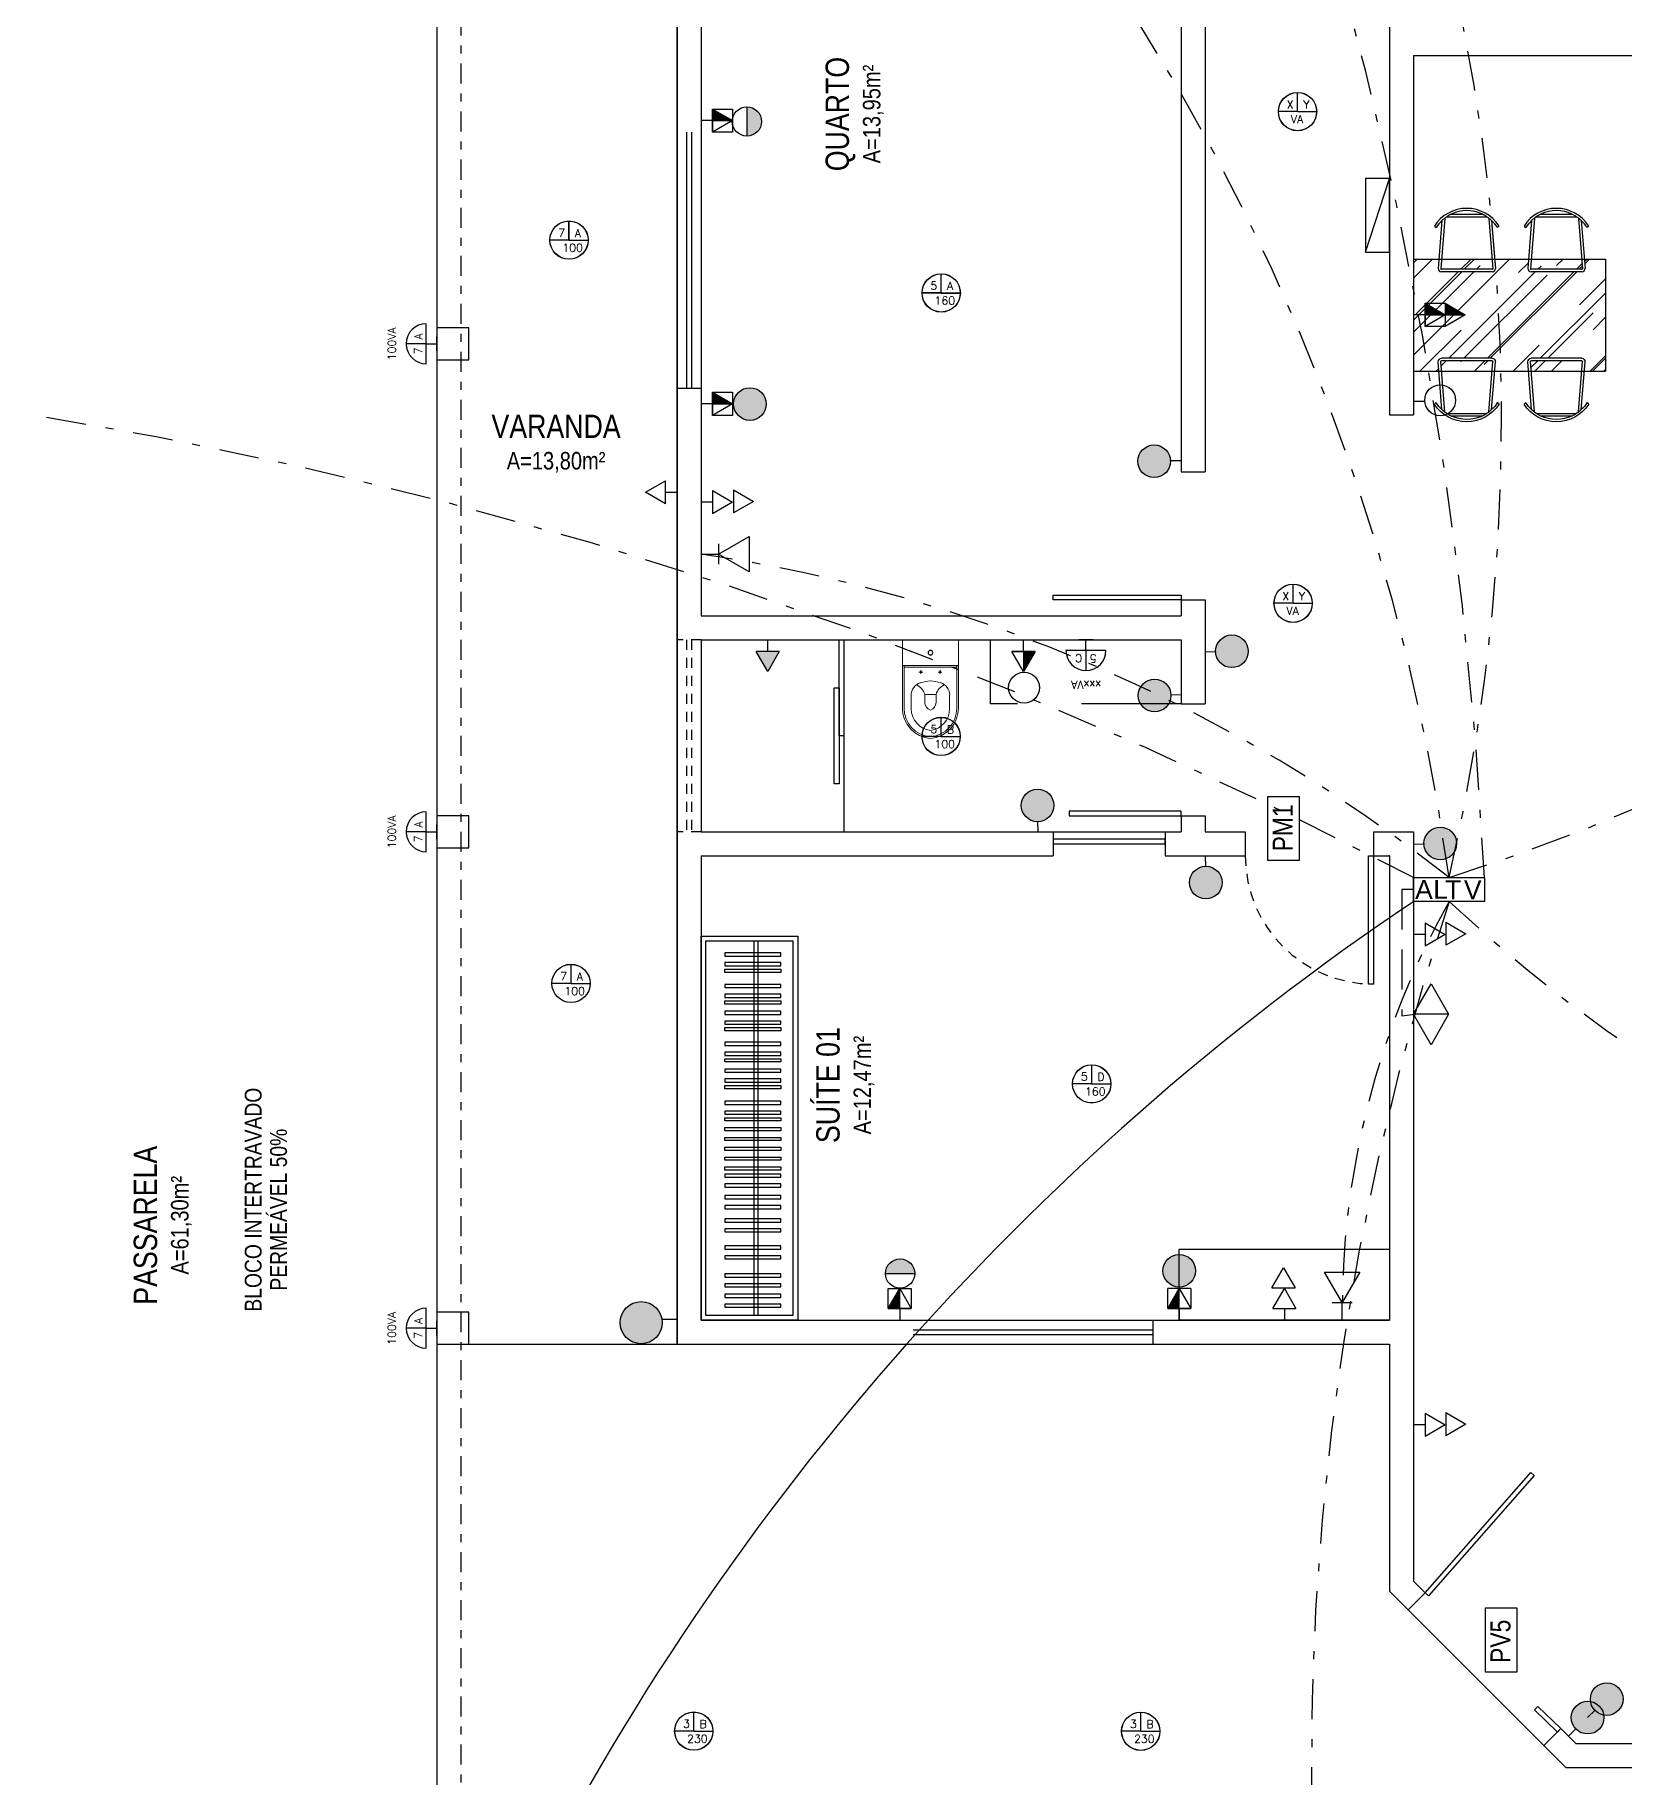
# Model space of a CAD drawing. Header units: millimetres. Extents: x 2718 to 3327, y 272 to 594.
# Drawn here: x 3255.11 to 3274.97, y 425.28 to 447.05 of the extents above; entities that cross this region are included whole.
import ezdxf
from ezdxf.enums import TextEntityAlignment as Align

# ---------------------------------------------------------------- set-up
doc = ezdxf.new("R2010")
doc.units = ezdxf.units.MM
doc.header["$MEASUREMENT"] = 0
for name, pattern in [('CONTINU', [0]), ('DASHDOT', [1, 0.5, -0.25, 0, -0.25]), ('DASHDOT2', [0.5, 0.25, -0.125, 0, -0.125]), ('DASHED', [0.75, 0.5, -0.25]), ('HIDDEN2', [0.1875, 0.125, -0.0625])]:
    doc.linetypes.add(name, pattern=pattern)
doc.layers.get('0').update_dxf_attribs({"linetype": 'CONTINUOUS'})
for name, color, linetype, lineweight in [('E-Lay-9', 9, 'CONTINUOUS', 9), ('E-Txt-W', 7, 'CONTINUOUS', 20), ('Eletroduto Laje', 40, 'CONTINUOUS', 30), ('Eletroduto_Parede', 200, 'DASHED', 30), ('Eletroduto_Piso', 32, 'DASHDOT', 30)]:
    doc.layers.add(name, color=color, linetype=linetype, lineweight=lineweight)
for name, color, linetype in [('E-txt-g', 3, 'CONTINUOUS'), ('HIDROSSANITÁRIO', 8, 'CONTINUOUS'), ('Iluminação', 50, 'CONTINUOUS'), ('Iluminação_Arandela', 50, 'CONTINUOUS'), ('Iluminação_Teto', 50, 'CONTINUOUS'), ('PONTOS_ELETRICOS', 2, 'CONTINUOUS'), ('Quadro Distribuição', 10, 'CONTINUOUS'), ('Segurança', 170, 'CONTINUOUS'), ('Tomadas_Interruptores', 50, 'CONTINUOUS'), ('TXT_0', 7, 'CONTINUOUS')]:
    doc.layers.add(name, color=color, linetype=linetype)
doc.styles.add('ARIAL', font='arial.ttf', dxfattribs={"height": 2})
doc.styles.add('F2', font='ARIALN.TTF')
doc.styles.add('PADRAO_TXT', font='romans.shx')
doc.styles.add('REG60', font='romans.shx', dxfattribs={"width": 0.8, "height": 0.15})
doc.styles.add('REG80', font='romans.shx', dxfattribs={"width": 0.8, "height": 0.2})
doc.styles.add('ROMANS', font='romans.shx', dxfattribs={"height": 0.1})

# ---------------------------------------------------------------- blocks, each defined once
blk = doc.blocks.new('cadeira3')
at = {"color": 8}
for p, q in [((332.1, -203.5), (329.2, -240.8)), ((334.3, -201.7), (331.2, -241)), ((335.9, -200.5), (367.1, -200.5)), ((339.4, -198.5), (363.6, -198.5)), ((368.7, -201.7), (371.8, -241)), ((370.9, -203.5), (373.8, -240.8)), ((326.2, -207.8), (327.7, -208.9)), ((376.8, -207.8), (375.3, -208.9)), ((371.3, -241.5), (331.7, -241.5)), ((371.3, -243.5), (331.7, -243.5))]:
    blk.add_line(p, q, dxfattribs=at)
for centre, radius, start, end in [((351.5, -223.9), 30, 32.591, 147.409), ((351.5, -223.9), 28.2, 133.4739, 147.6689), ((351.5, -223.9), 28.2, 115.4935, 133.4739), ((351.5, -223.9), 28.2, 64.5065, 115.4935), ((351.5, -223.9), 28.2, 46.5261, 64.5065), ((351.5, -223.9), 28.2, 32.3311, 46.5261), ((331.7, -241), 2.5, 175.5276, 270), ((331.7, -241), 0.5, 175.5276, 270), ((371.3, -241), 2.5, 270, 4.4724), ((371.3, -241), 0.5, 270, 4.4724)]:
    blk.add_arc(centre, radius, start, end, dxfattribs=at)
blk = doc.blocks.new('vaso-s')
at = {"color": 8}
for start, end in [(0, 180), (180, 0)]:
    blk.add_arc((0.08, 0), 0.0143, start, end, dxfattribs=at)
at = {"layer": 'E-Lay-9', "color": 8}
for p, q in [((0, 0.17), (0, 0)), ((0.426, 0.175), (0.005, 0.175)), ((0.16, 0.17), (0.16, 0.17)), ((0.16, 0.17), (0.16, 0)), ((0.426, 0.165), (0.165, 0.165)), ((0.17, 0), (0.17, 0.16)), ((0.431, 0.12), (0.346, 0.12)), ((0.213, 0.06), (0.189, 0.06)), ((0.201, 0.048), (0.201, 0.072)), ((0.341, 0.035), (0.341, 0)), ((0.391, 0.035), (0.341, 0.035)), ((0, -0.17), (0, 0)), ((0.16, -0.17), (0.16, 0)), ((0.17, 0), (0.17, -0.16)), ((0.213, -0.06), (0.189, -0.06)), ((0.201, -0.048), (0.201, -0.072)), ((0.341, -0.035), (0.341, 0)), ((0.391, -0.035), (0.341, -0.035)), ((0.426, -0.175), (0.005, -0.175)), ((0.16, -0.17), (0.16, -0.17)), ((0.426, -0.165), (0.165, -0.165)), ((0.431, -0.12), (0.346, -0.12))]:
    blk.add_line(p, q, dxfattribs=at)
for centre in [(0.201, 0.06), (0.201, -0.06)]:
    blk.add_circle(centre, 0.005, dxfattribs=at)
for centre, radius, start, end in [((0.005, 0.17), 0.005, 90, 180), ((0.155, 0.17), 0.005, 0, 90), ((0.165, 0.17), 0.00495, 180, 270), ((0.165, 0.16), 0.00495, 0, 90), ((0.346, 0.038), 0.0825, 90, 163.0355), ((0.426, -0.015), 0.19, 4.5281, 90), ((0.426, -0.015), 0.18, 4.7802, 90), ((0.431, -0.015), 0.135, 6.3794, 90), ((0.518, -0.015), 0.262, 163.0355, 176.7233), ((0.375, 0.136), 0.107, 206.9395, 250.9647), ((0.391, -0.015), 0.05, 17.4576, 90), ((0.518, 0.015), 0.262, 183.2767, 196.9645), ((0.346, -0.038), 0.0825, 196.9645, 270), ((0.375, -0.136), 0.107, 109.0353, 153.0605), ((0.391, 0.015), 0.05, 270, 342.5424), ((0.426, 0.015), 0.19, 270, 355.4719), ((0.426, 0.015), 0.18, 270, 355.2198), ((0.431, 0.015), 0.135, 270, 353.6206), ((0.005, -0.17), 0.005, 180, 270), ((0.155, -0.17), 0.005, 270, 0), ((0.165, -0.17), 0.00495, 90, 180), ((0.165, -0.16), 0.00495, 270, 0)]:
    blk.add_arc(centre, radius, start, end, dxfattribs=at)
blk = doc.blocks.new('TXT-AMB75')
at = {"layer": 'E-txt-g', "style": 'REG80', "width": 0.8, "flags": 8}
blk.add_attdef('TXT', text='', height=0.2, dxfattribs=at).set_placement((0.005, 0.296), align=Align.CENTER)
at = {"layer": 'E-Txt-W', "style": 'REG60', "width": 0.8, "flags": 8}
blk.add_attdef('TXT', text='', height=0.15, dxfattribs=at).set_placement((0.005, 0.027), align=Align.CENTER)
blk = doc.blocks.new('luminaria3')
at = {"layer": 'PONTOS_ELETRICOS'}
for p, q in [((0, 0.133), (0, 0.383)), ((-0.09, 0), (0.09, 0)), ((0, 0.133), (0, 0))]:
    blk.add_line(p, q, dxfattribs=at)
blk.add_lwpolyline([(0.25, 0.133, 1), (-0.25, 0.133)], format="xyb", close=True, dxfattribs=at)
at = {"layer": 'TXT_0', "style": 'PADRAO_TXT', "flags": 8}
for tag, p in [('PO', (-0.001, 0.563)), ('CI', (-0.089, 0.232)), ('CO', (0.091, 0.229))]:
    blk.add_attdef(tag, text='', height=0.1, dxfattribs=at).set_placement(p, align=Align.MIDDLE)

msp = doc.modelspace()

# ---------------------------------------------------------------- hatches: boundary and pattern name
at = {"layer": 'HIDROSSANITÁRIO', "linetype": 'CONTINU'}
h = msp.add_hatch(dxfattribs=at)
h.set_pattern_fill('AR-RROOF', color=8, scale=0.02, angle=405, style=0)
h.set_pattern_definition([(45, (-7419.03353, -1470.22867), (0.431052294, 1.149472783), [7.62, -1.016, 2.54, -0.508]), (45, (-7418.7354, -1469.5713), (-0.83695987, 0.11853938), [1.524, -0.16764, 3.048, -0.381]), (45, (-7419.15926, -1469.74373), (1.627222409, 2.108564137), [4.064, -0.7112, 2.032, -0.508])])
h.paths.add_polyline_path([(3274.737, 444.244), (3274.472, 444.244), (3274.481, 444.127, -0.437265), (3274.441, 444.084), (3273.808, 444.084, -0.437265), (3273.768, 444.127), (3273.777, 444.244), (3273.352, 444.244), (3273.361, 444.127, -0.437265), (3273.321, 444.084), (3272.688, 444.084, -0.437265), (3272.648, 444.127), (3272.657, 444.244), (3272.337, 444.244), (3272.337, 443.25), (3272.337, 442.844), (3272.657, 442.844), (3272.648, 442.961, -0.437265), (3272.688, 443.004), (3273.321, 443.004, -0.437265), (3273.361, 442.961), (3273.352, 442.844), (3273.777, 442.844), (3273.768, 442.961, -0.437265), (3273.808, 443.004), (3274.441, 443.004, -0.437265), (3274.481, 442.961), (3274.472, 442.844), (3274.737, 442.844)])
h.paths.add_polyline_path([(3273.32, 444.244), (3272.689, 444.244), (3272.68, 444.125, 0.437265), (3272.688, 444.116), (3273.321, 444.116, 0.437265), (3273.329, 444.125)], flags=17)
h.paths.add_polyline_path([(3274.44, 444.244), (3273.809, 444.244), (3273.8, 444.125, 0.437265), (3273.808, 444.116), (3274.441, 444.116, 0.437265), (3274.449, 444.125)], flags=17)
h.paths.add_polyline_path([(3274.449, 442.964, 0.437265), (3274.441, 442.972), (3273.808, 442.972, 0.437265), (3273.8, 442.964), (3273.809, 442.844), (3274.44, 442.844)], flags=17)
h.paths.add_polyline_path([(3273.329, 442.964, 0.437265), (3273.321, 442.972), (3272.688, 442.972, 0.437265), (3272.68, 442.964), (3272.689, 442.844), (3273.32, 442.844)], flags=17)
at = {"layer": 'Tomadas_Interruptores'}
h = msp.add_hatch(color=256, dxfattribs=at)
h.dxf.hatch_style = 1
h.paths.add_polyline_path([(3263.582, 446.118), (3263.582, 445.974), (3263.832, 445.974), (3263.832, 445.974)])
h = msp.add_hatch(color=256, dxfattribs=at)
h.dxf.hatch_style = 1
h.paths.add_polyline_path([(3264.01, 445.78, 0.414214), (3264.192, 445.963, 0.414214), (3264.01, 446.145)])
h = msp.add_hatch(color=256, dxfattribs=at)
h.dxf.hatch_style = 1
h.paths.add_polyline_path([(3272.482, 443.691), (3272.482, 443.546), (3272.732, 443.546), (3272.732, 443.546)])
h = msp.add_hatch(color=256, dxfattribs=at)
h.dxf.hatch_style = 1
h.paths.add_polyline_path([(3272.983, 443.546), (3272.732, 443.691), (3272.732, 443.546)])
h = msp.add_hatch(color=256, dxfattribs=at)
h.dxf.hatch_style = 1
h.paths.add_polyline_path([(3263.582, 442.58), (3263.582, 442.435), (3263.832, 442.435), (3263.832, 442.435)])
h = msp.add_hatch(color=256, dxfattribs=at)
h.dxf.hatch_style = 1
h.paths.add_polyline_path([(3263.844, 442.433, 1), (3264.253, 442.433, 1)])
h = msp.add_hatch(color=256, dxfattribs=at)
h.dxf.hatch_style = 1
h.paths.add_polyline_path([(3269.303, 441.718, 1), (3268.894, 441.718, 1)])
h = msp.add_hatch(color=256, dxfattribs=at)
h.dxf.hatch_style = 1
h.paths.add_polyline_path([(3269.866, 439.343, 1), (3270.275, 439.343, 1)])
h = msp.add_hatch(color=256, dxfattribs=at)
h.dxf.hatch_style = 1
h.paths.add_polyline_path([(3264.125, 439.341), (3264.27, 439.09), (3264.415, 439.341)])
h = msp.add_hatch(color=256, dxfattribs=at)
h.dxf.hatch_style = 1
h.paths.add_polyline_path([(3267.61, 439.341), (3267.465, 439.341), (3267.465, 439.091), (3267.465, 439.091)])
h = msp.add_hatch(color=256, dxfattribs=at)
h.dxf.hatch_style = 1
h.paths.add_polyline_path([(3269.309, 438.791, 1), (3268.9, 438.791, 1)])
h = msp.add_hatch(color=256, dxfattribs=at)
h.dxf.hatch_style = 1
h.paths.add_polyline_path([(3267.437, 437.418, 1), (3267.846, 437.418, 1)])
h = msp.add_hatch(color=256, dxfattribs=at)
h.dxf.hatch_style = 1
h.paths.add_polyline_path([(3272.468, 436.942, 1), (3272.877, 436.942, 1)])
h = msp.add_hatch(color=256, dxfattribs=at)
h.dxf.hatch_style = 1
h.paths.add_polyline_path([(3269.949, 436.453, 1), (3269.54, 436.453, 1)])
h = msp.add_hatch(color=256, dxfattribs=at)
h.dxf.hatch_style = 1
h.paths.add_polyline_path([(3266.106, 431.569, 1), (3265.741, 431.569)])
h = msp.add_hatch(color=256, dxfattribs=at)
h.dxf.hatch_style = 1
h.paths.add_polyline_path([(3269.616, 431.604, 1), (3269.207, 431.604, 1)])
h = msp.add_hatch(color=256, dxfattribs=at)
h.dxf.hatch_style = 1
h.paths.add_polyline_path([(3265.774, 431.13), (3265.919, 431.13), (3265.919, 431.38), (3265.919, 431.38)])
h = msp.add_hatch(color=256, dxfattribs=at)
h.dxf.hatch_style = 1
h.paths.add_polyline_path([(3269.267, 431.13), (3269.412, 431.13), (3269.412, 431.381)])
h = msp.add_hatch(color=256, dxfattribs=at)
h.dxf.hatch_style = 1
h.paths.add_polyline_path([(3262.952, 430.955, 1), (3262.425, 430.955, 1)])
h = msp.add_hatch(color=256, dxfattribs=at)
h.dxf.hatch_style = 1
h.paths.add_polyline_path([(3274.548, 426.252, 1), (3274.957, 426.252, 1)])
h = msp.add_hatch(color=256, dxfattribs=at)
h.dxf.hatch_style = 1
h.paths.add_polyline_path([(3274.309, 426.02, 1), (3274.718, 426.02, 1)])

# ---------------------------------------------------------------- linework, layer by layer
for p, q in [((3266.436, 438.279, 0.26), (3266.436, 438.518, 0.26)), ((3266.436, 438.279, 0.26), (3266.197, 438.279, 0.26)), ((3266.438, 438.284), (3266.435, 438.28)), ((3266.438, 438.283, 0.26), (3266.435, 438.279, 0.26)), ((3266.435, 438.279, 1.243), (3266.438, 438.283, 1.245)), ((3266.439, 438.282, 0.13), (3266.435, 438.279, 0.13)), ((3266.435, 438.28), (3266.437, 438.279)), ((3266.436, 438.285, 0.26), (3266.441, 438.279, 0.26)), ((3266.436, 438.28, 0.983), (3266.439, 438.284, 0.985)), ((3266.436, 438.283, 0.26), (3266.44, 438.279, 0.26)), ((3266.44, 438.283, -0.13), (3266.436, 438.28, -0.13)), ((3266.436, 438.281, 0.333), (3266.439, 438.279, 0.333)), ((3266.439, 438.281, 7.578), (3266.436, 438.279, 7.568)), ((3266.436, 438.281, -0.26), (3266.438, 438.28, -0.26)), ((3266.437, 438.286), (3266.442, 438.28)), ((3266.437, 438.284), (3266.441, 438.28)), ((3266.437, 438.282, 0.073), (3266.44, 438.28, 0.073)), ((3266.44, 438.282, 7.318), (3266.437, 438.28, 7.308)), ((3272.034, 436.79), (3272.031, 436.786)), ((3272.031, 436.786, 0.983), (3272.034, 436.789, 0.985)), ((3272.035, 436.788, -0.13), (3272.031, 436.786, -0.13)), ((3272.035, 436.788, 7.318), (3272.032, 436.786, 7.308)), ((3272.032, 436.787, -0.26), (3272.033, 436.786, -0.26)), ((3272.033, 436.791), (3272.037, 436.786)), ((3272.033, 436.79), (3272.036, 436.786)), ((3272.033, 436.787, 0.073), (3272.035, 436.786, 0.073))]:
    msp.add_line(p, q)
at = {"layer": 'Eletroduto Laje', "lineweight": 30}
msp.add_arc((3290.843, 408.641), 33.209, 123.8595, 153.8595, dxfattribs=at)
at = {"layer": 'Eletroduto_Parede', "lineweight": 30}
for p, q in [((3272.34, 436.367), (3272.194, 436.367)), ((3272.194, 436.367), (3272.194, 434.788)), ((3272.194, 434.788), (3272.353, 434.808))]:
    msp.add_line(p, q, dxfattribs=at)
at = {"layer": 'Eletroduto_Piso', "lineweight": 30}
for centre, radius, start, end in [((3221.407, 434.038), 51.876, 2.7373, 32.7373), ((3248.047, 442.254), 25.392, 346.9398, 16.9398), ((3246.062, 432.857), 26.97, 7.7975, 37.7975), ((3264.448, 462.546), 27.332, 287.7527, 317.7527), ((3245.934, 386.372), 56.671, 62.228, 92.228), ((3260.567, 421.099), 19.67, 51.6084, 81.6084), ((3305.577, 425.458), 34.515, 161.8349, 191.8349), ((3281.879, 431.111), 10.432, 150.6902, 180.6902), ((3286.028, 450.379), 19.39, 226.9124, 256.9124)]:
    msp.add_arc(centre, radius, start, end, dxfattribs=at)
at = {"layer": 'HIDROSSANITÁRIO', "color": 8, "linetype": 'Continuous'}
for p, q in [((3260.137, 449.086), (3260.137, 420.685)), ((3263.137, 449.086), (3263.137, 445.828)), ((3263.437, 449.086), (3263.437, 445.828)), ((3269.437, 449.086), (3269.437, 441.586)), ((3269.737, 449.086), (3269.737, 441.586)), ((3272.037, 447.286), (3272.037, 442.297)), ((3272.337, 446.786), (3272.337, 442.297)), ((3272.337, 446.786), (3279.437, 446.786)), ((3263.137, 445.828), (3263.137, 442.628)), ((3263.257, 445.828), (3263.257, 442.628)), ((3263.317, 445.828), (3263.317, 442.628)), ((3263.437, 445.828), (3263.437, 442.628)), ((3263.137, 442.628), (3263.137, 430.686)), ((3263.437, 442.628), (3263.137, 442.628)), ((3263.437, 442.628), (3263.437, 439.786)), ((3272.037, 442.297), (3272.337, 442.297)), ((3269.437, 441.586), (3269.737, 441.586)), ((3269.437, 439.986), (3269.437, 439.786)), ((3269.437, 439.986), (3269.737, 439.986)), ((3269.737, 439.986), (3269.737, 438.686)), ((3263.437, 439.786), (3269.437, 439.786)), ((3263.437, 439.786), (3269.437, 439.786)), ((3263.437, 439.486), (3263.437, 437.086)), ((3263.437, 439.486), (3267.666, 439.486)), ((3263.437, 439.486), (3269.437, 439.486)), ((3265.222, 439.486), (3265.222, 437.086)), ((3269.437, 439.486), (3269.437, 438.686)), ((3269.437, 438.686), (3269.737, 438.686)), ((3269.437, 437.286), (3269.437, 437.086)), ((3269.437, 437.286), (3269.737, 437.286)), ((3269.737, 437.286), (3269.737, 437.086)), ((3263.437, 437.086), (3267.837, 437.086)), ((3267.837, 437.086), (3267.837, 436.786)), ((3267.837, 437.086), (3269.237, 437.086)), ((3269.237, 437.086), (3269.437, 437.086)), ((3269.237, 437.086), (3269.237, 436.786)), ((3269.737, 437.086), (3270.237, 437.086)), ((3270.237, 437.086), (3270.237, 436.786)), ((3271.837, 437.086), (3272.337, 437.086)), ((3271.837, 437.086), (3271.837, 436.786)), ((3272.337, 437.086), (3272.337, 427.726)), ((3263.437, 436.786), (3263.437, 430.986)), ((3263.437, 436.786), (3267.837, 436.786)), ((3269.237, 436.786), (3270.237, 436.786)), ((3271.837, 436.786), (3272.037, 436.786)), ((3272.037, 436.786), (3272.037, 430.986)), ((3263.437, 430.986), (3266.087, 430.986)), ((3266.087, 430.986), (3269.087, 430.986)), ((3266.087, 430.866), (3269.087, 430.866)), ((3269.087, 430.986), (3272.037, 430.986)), ((3269.087, 430.686), (3269.087, 430.986)), ((3263.137, 430.686), (3266.087, 430.686)), ((3266.087, 430.806), (3269.087, 430.806)), ((3266.087, 430.686), (3269.087, 430.686)), ((3269.087, 430.686), (3272.037, 430.686)), ((3272.037, 430.686), (3272.037, 427.601)), ((3272.27, 427.368), (3272.037, 427.601)), ((3272.482, 427.58), (3272.27, 427.368)), ((3272.482, 427.58), (3272.337, 427.726)), ((3273.967, 425.671), (3272.27, 427.368)), ((3274.179, 425.883), (3273.967, 425.671)), ((3274.371, 425.692), (3274.179, 425.883)), ((3274.246, 425.392), (3273.967, 425.671)), ((3276.244, 425.692), (3274.371, 425.692)), ((3276.244, 425.392), (3274.246, 425.392))]:
    msp.add_line(p, q, dxfattribs=at)
at = {"layer": 'HIDROSSANITÁRIO', "color": 8, "linetype": 'DASHDOT2'}
msp.add_line((3260.437, 449.086), (3260.437, 420.994), dxfattribs=at)
at = {"layer": 'HIDROSSANITÁRIO', "color": 8}
for p, q in [((3263.437, 445.811), (3263.437, 442.646)), ((3272.337, 444.244), (3274.737, 444.244)), ((3274.737, 444.244), (3274.737, 442.844)), ((3266.246, 430.986), (3269.412, 430.986))]:
    msp.add_line(p, q, dxfattribs=at)
at = {"layer": 'HIDROSSANITÁRIO', "color": 8, "linetype": 'CONTINU'}
msp.add_line((3272.337, 442.844), (3274.737, 442.844), dxfattribs=at)
at = {"layer": 'HIDROSSANITÁRIO', "color": 8, "linetype": 'HIDDEN2'}
for p, q in [((3263.437, 439.486), (3263.137, 439.486)), ((3263.257, 439.486), (3263.257, 437.086)), ((3263.317, 439.486), (3263.317, 437.086)), ((3263.437, 437.086), (3263.137, 437.086))]:
    msp.add_line(p, q, dxfattribs=at)
at = {"layer": 'HIDROSSANITÁRIO', "color": 8, "ltscale": 0.5}
for p, q in [((3264.1, 431.046), (3264.1, 435.726)), ((3264.15, 431.046), (3264.15, 435.726))]:
    msp.add_line(p, q, dxfattribs=at)
at = {"layer": 'HIDROSSANITÁRIO', "color": 8}
for points in [[(3263.137, 430.686), (3263.137, 449.086), (3260.137, 449.086), (3260.137, 430.686)], [(3265.222, 439.486), (3265.222, 438.286), (3265.162, 438.286), (3265.162, 439.486)], [(3265.162, 438.886), (3265.162, 437.686), (3265.102, 437.686), (3265.102, 438.886)], [(3271.837, 436.786), (3271.837, 435.186), (3271.777, 435.186), (3271.777, 436.786)], [(3263.437, 430.986), (3263.437, 435.786), (3264.645, 435.786), (3264.645, 430.986)], [(3263.497, 431.046), (3263.497, 435.726), (3264.585, 435.726), (3264.585, 431.046)]]:
    msp.add_lwpolyline(points, close=True, dxfattribs=at)
at = {"layer": 'HIDROSSANITÁRIO', "color": 8, "linetype": 'Continuous'}
for points in [[(3260.537, 442.986), (3260.537, 443.386), (3260.137, 443.386), (3260.137, 442.986)], [(3269.437, 437.286), (3269.437, 437.346), (3268.037, 437.346), (3268.037, 437.286)], [(3260.537, 436.888), (3260.537, 437.288), (3260.137, 437.288), (3260.137, 436.888)], [(3269.237, 436.936), (3269.237, 436.996), (3267.837, 436.996), (3267.837, 436.936)], [(3260.537, 430.686), (3260.537, 431.086), (3260.137, 431.086), (3260.137, 430.686)], [(3272.482, 427.58), (3273.802, 429.084), (3273.847, 429.044), (3272.527, 427.541)], [(3274.138, 425.84), (3274.179, 425.883), (3273.892, 426.161), (3273.85, 426.118)]]:
    msp.add_lwpolyline(points, close=True, dxfattribs=at)
at = {"layer": 'HIDROSSANITÁRIO', "color": 8}
for points, elevation in [([(3269.437, 439.986), (3267.837, 439.986), (3267.837, 440.046), (3269.437, 440.046)], 1.785), ([(3270.518, 436.729), (3270.518, 437.529), (3270.908, 437.529), (3270.908, 436.729)], 7.318), ([(3272.037, 431.875), (3272.037, 430.986), (3269.412, 430.986), (3269.412, 431.875)], 3.659), ([(3273.239, 426.589), (3273.239, 427.39), (3273.628, 427.39), (3273.628, 426.589)], 3.659)]:
    msp.add_lwpolyline(points, close=True, dxfattribs=dict(at, elevation=elevation))
msp.add_lwpolyline([(3267.391, 438.686), (3267.055, 438.686), (3267.055, 439.486), (3269.437, 439.486), (3269.437, 438.686), (3268.191, 438.686)], dxfattribs=at)
at = {"layer": 'HIDROSSANITÁRIO', "color": 8, "ltscale": 0.5}
for points in [[(3263.736, 435.576), (3263.736, 435.536), (3264.436, 435.536), (3264.436, 435.576)], [(3263.736, 435.453), (3263.736, 435.413), (3264.436, 435.413), (3264.436, 435.453)], [(3263.736, 435.331), (3263.736, 435.371), (3264.436, 435.371), (3264.436, 435.331)], [(3263.736, 435.181), (3263.736, 435.141), (3264.436, 435.141), (3264.436, 435.181)], [(3263.736, 435.058), (3263.736, 435.018), (3264.436, 435.018), (3264.436, 435.058)], [(3263.736, 434.936), (3263.736, 434.976), (3264.436, 434.976), (3264.436, 434.936)], [(3263.736, 434.846), (3263.736, 434.806), (3264.436, 434.806), (3264.436, 434.846)], [(3263.736, 434.723), (3263.736, 434.683), (3264.436, 434.683), (3264.436, 434.723)], [(3263.736, 434.601), (3263.736, 434.641), (3264.436, 434.641), (3264.436, 434.601)], [(3263.736, 434.458), (3263.736, 434.418), (3264.436, 434.418), (3264.436, 434.458)], [(3263.736, 434.335), (3263.736, 434.295), (3264.436, 434.295), (3264.436, 434.335)], [(3263.736, 434.213), (3263.736, 434.253), (3264.436, 434.253), (3264.436, 434.213)], [(3263.736, 434.123), (3263.736, 434.083), (3264.436, 434.083), (3264.436, 434.123)], [(3263.736, 434), (3263.736, 433.96), (3264.436, 433.96), (3264.436, 434)], [(3263.736, 433.878), (3263.736, 433.918), (3264.436, 433.918), (3264.436, 433.878)], [(3263.736, 433.721), (3263.736, 433.681), (3264.436, 433.681), (3264.436, 433.721)], [(3263.736, 433.598), (3263.736, 433.558), (3264.436, 433.558), (3264.436, 433.598)], [(3263.736, 433.476), (3263.736, 433.516), (3264.436, 433.516), (3264.436, 433.476)], [(3263.736, 433.353), (3263.736, 433.393), (3264.436, 433.393), (3264.436, 433.353)], [(3263.736, 433.23), (3263.736, 433.27), (3264.436, 433.27), (3264.436, 433.23)], [(3263.736, 433.107), (3263.736, 433.147), (3264.436, 433.147), (3264.436, 433.107)], [(3263.736, 432.984), (3263.736, 433.024), (3264.436, 433.024), (3264.436, 432.984)], [(3263.736, 432.86), (3263.736, 432.9), (3264.436, 432.9), (3264.436, 432.86)], [(3263.736, 432.812), (3263.736, 432.772), (3264.436, 432.772), (3264.436, 432.812)], [(3263.736, 432.689), (3263.736, 432.649), (3264.436, 432.649), (3264.436, 432.689)], [(3263.736, 432.542), (3263.736, 432.502), (3264.436, 432.502), (3264.436, 432.542)], [(3263.736, 432.419), (3263.736, 432.379), (3264.436, 432.379), (3264.436, 432.419)], [(3263.736, 432.251), (3263.736, 432.211), (3264.436, 432.211), (3264.436, 432.251)], [(3263.736, 432.128), (3263.736, 432.088), (3264.436, 432.088), (3264.436, 432.128)], [(3263.736, 431.915), (3263.736, 431.875), (3264.436, 431.875), (3264.436, 431.915)], [(3263.736, 431.792), (3263.736, 431.752), (3264.436, 431.752), (3264.436, 431.792)], [(3263.736, 431.564), (3263.736, 431.524), (3264.436, 431.524), (3264.436, 431.564)], [(3263.736, 431.441), (3263.736, 431.401), (3264.436, 431.401), (3264.436, 431.441)], [(3263.736, 431.311), (3263.736, 431.271), (3264.436, 431.271), (3264.436, 431.311)], [(3263.736, 431.188), (3263.736, 431.148), (3264.436, 431.148), (3264.436, 431.188)]]:
    msp.add_lwpolyline(points, close=True, dxfattribs=at)
at = {"layer": 'HIDROSSANITÁRIO', "color": 8, "linetype": 'HIDDEN2'}
msp.add_arc((3271.837, 436.786, -1.785), 1.6, 180, 270, dxfattribs=at)
at = {"layer": 'Iluminação_Teto'}
for p, q in [((3270.889, 446.086), (3270.889, 446.325)), ((3270.89, 446.087, -0.26), (3270.89, 446.326, -0.26)), ((3270.889, 446.086), (3270.65, 446.086)), ((3270.89, 446.087, -0.26), (3270.651, 446.087, -0.26)), ((3270.89, 446.09), (3270.887, 446.086)), ((3270.891, 446.088, -0.13), (3270.887, 446.086, -0.13)), ((3270.891, 446.091, -0.26), (3270.888, 446.087, -0.26)), ((3270.888, 446.087, 0.724), (3270.891, 446.09, 0.726)), ((3270.888, 446.086, 0.983), (3270.891, 446.089, 0.985)), ((3270.892, 446.089, -0.39), (3270.888, 446.087, -0.39)), ((3270.888, 446.087, -0.26), (3270.89, 446.086, -0.26)), ((3270.889, 446.091), (3270.894, 446.086)), ((3270.889, 446.09), (3270.892, 446.086)), ((3270.892, 446.089, 7.058), (3270.889, 446.087, 7.049)), ((3270.892, 446.088, 7.318), (3270.889, 446.086, 7.308)), ((3270.889, 446.088, -0.52), (3270.89, 446.087, -0.52)), ((3270.889, 446.087, 0.073), (3270.892, 446.086, 0.073)), ((3270.889, 446.086), (3271.128, 446.086)), ((3270.89, 446.092, -0.26), (3270.894, 446.087, -0.26)), ((3270.89, 446.091, -0.26), (3270.893, 446.087, -0.26)), ((3270.89, 446.089, -0.187), (3270.892, 446.087, -0.187)), ((3270.89, 446.087, -0.26), (3271.129, 446.087, -0.26)), ((3261.787, 444.48), (3261.787, 444.719)), ((3261.788, 444.481, -0.26), (3261.788, 444.72, -0.26)), ((3261.787, 444.48), (3261.548, 444.48)), ((3261.788, 444.481, -0.26), (3261.549, 444.481, -0.26)), ((3261.788, 444.484), (3261.785, 444.48)), ((3261.789, 444.485, -0.26), (3261.786, 444.481, -0.26)), ((3261.786, 444.48, 0.983), (3261.789, 444.484, 0.985)), ((3261.79, 444.484, -0.39), (3261.786, 444.481, -0.39)), ((3261.79, 444.483, -0.13), (3261.786, 444.48, -0.13)), ((3261.786, 444.481, -0.26), (3261.788, 444.48, -0.26)), ((3261.787, 444.486), (3261.792, 444.48)), ((3261.787, 444.481, 0.724), (3261.789, 444.485, 0.726)), ((3261.787, 444.484), (3261.791, 444.48)), ((3261.791, 444.483, 7.058), (3261.787, 444.481, 7.049)), ((3261.787, 444.482, 0.073), (3261.79, 444.48, 0.073)), ((3261.79, 444.482, 7.318), (3261.787, 444.48, 7.308)), ((3261.787, 444.482, -0.52), (3261.788, 444.481, -0.52)), ((3261.787, 444.48), (3262.026, 444.48)), ((3261.788, 444.487, -0.26), (3261.792, 444.481, -0.26)), ((3261.788, 444.485, -0.26), (3261.791, 444.481, -0.26)), ((3261.788, 444.483, -0.187), (3261.791, 444.481, -0.187)), ((3261.788, 444.481, -0.26), (3262.027, 444.481, -0.26)), ((3266.437, 443.82), (3266.437, 444.059)), ((3266.438, 443.821, -0.26), (3266.438, 444.06, -0.26)), ((3266.437, 443.82), (3266.198, 443.82)), ((3266.438, 443.821, -0.26), (3266.199, 443.821, -0.26)), ((3266.438, 443.824), (3266.435, 443.82)), ((3266.439, 443.825, -0.26), (3266.436, 443.821, -0.26)), ((3266.436, 443.82, 0.983), (3266.439, 443.824, 0.985)), ((3266.44, 443.824, -0.39), (3266.436, 443.821, -0.39)), ((3266.44, 443.823, -0.13), (3266.436, 443.82, -0.13)), ((3266.436, 443.821, -0.26), (3266.438, 443.82, -0.26)), ((3266.437, 443.826), (3266.442, 443.82)), ((3266.437, 443.821, 0.724), (3266.439, 443.825, 0.726)), ((3266.437, 443.824), (3266.441, 443.82)), ((3266.441, 443.823, 7.058), (3266.437, 443.821, 7.049)), ((3266.437, 443.822, 0.073), (3266.44, 443.82, 0.073)), ((3266.44, 443.822, 7.318), (3266.437, 443.82, 7.308)), ((3266.437, 443.822, -0.52), (3266.438, 443.821, -0.52)), ((3266.437, 443.82), (3266.676, 443.82)), ((3266.438, 443.827, -0.26), (3266.442, 443.821, -0.26)), ((3266.438, 443.825, -0.26), (3266.441, 443.821, -0.26)), ((3266.438, 443.823, -0.187), (3266.441, 443.821, -0.187)), ((3266.438, 443.821, -0.26), (3266.677, 443.821, -0.26)), ((3270.834, 439.943, 0.26), (3270.834, 440.182, 0.26)), ((3270.835, 439.944), (3270.835, 440.183)), ((3270.834, 439.943, 0.26), (3270.595, 439.943, 0.26)), ((3270.835, 439.944), (3270.596, 439.944)), ((3270.835, 439.947, 0.26), (3270.832, 439.943, 0.26)), ((3270.836, 439.948), (3270.833, 439.944)), ((3270.833, 439.944, 0.983), (3270.836, 439.947, 0.985)), ((3270.833, 439.943, 1.243), (3270.836, 439.946, 1.245)), ((3270.837, 439.946, -0.13), (3270.833, 439.944, -0.13)), ((3270.836, 439.945, 0.13), (3270.833, 439.943, 0.13)), ((3270.833, 439.944), (3270.835, 439.943)), ((3270.834, 439.948, 0.26), (3270.839, 439.943, 0.26)), ((3270.834, 439.947, 0.26), (3270.837, 439.943, 0.26)), ((3270.838, 439.946, 7.318), (3270.834, 439.944, 7.308)), ((3270.837, 439.945, 7.578), (3270.834, 439.943, 7.568)), ((3270.834, 439.945, -0.26), (3270.835, 439.944, -0.26)), ((3270.834, 439.944, 0.333), (3270.837, 439.943, 0.333)), ((3270.834, 439.943, 0.26), (3271.073, 439.943, 0.26)), ((3270.835, 439.949), (3270.839, 439.944)), ((3270.835, 439.948), (3270.838, 439.944)), ((3270.835, 439.945, 0.073), (3270.838, 439.944, 0.073)), ((3270.835, 439.944), (3271.074, 439.944)), ((3266.437, 438.28), (3266.437, 438.519)), ((3266.437, 438.28), (3266.198, 438.28)), ((3266.436, 438.279, 0.26), (3266.676, 438.279, 0.26)), ((3266.437, 438.28), (3266.676, 438.28)), ((3261.813, 435.194, -0.26), (3261.813, 435.433, -0.26)), ((3261.813, 435.193), (3261.813, 435.432)), ((3261.813, 435.193), (3261.573, 435.193)), ((3261.813, 435.194, -0.26), (3261.574, 435.194, -0.26)), ((3261.814, 435.197), (3261.811, 435.193)), ((3261.811, 435.193, 0.983), (3261.814, 435.197, 0.985)), ((3261.815, 435.196, -0.13), (3261.811, 435.193, -0.13)), ((3261.815, 435.198, -0.26), (3261.812, 435.194, -0.26)), ((3261.812, 435.194, 0.724), (3261.815, 435.198, 0.726)), ((3261.816, 435.197, -0.39), (3261.812, 435.194, -0.39)), ((3261.815, 435.195, 7.318), (3261.812, 435.193, 7.308)), ((3261.812, 435.195, -0.52), (3261.814, 435.194, -0.52)), ((3261.812, 435.194, -0.26), (3261.813, 435.193, -0.26)), ((3261.813, 435.2, -0.26), (3261.818, 435.194, -0.26)), ((3261.813, 435.199), (3261.817, 435.193)), ((3261.813, 435.198, -0.26), (3261.817, 435.194, -0.26)), ((3261.813, 435.197), (3261.816, 435.193)), ((3261.816, 435.197, 7.058), (3261.813, 435.194, 7.049)), ((3261.813, 435.196, -0.187), (3261.816, 435.194, -0.187)), ((3261.813, 435.195, 0.073), (3261.815, 435.193, 0.073)), ((3261.813, 435.194, -0.26), (3262.053, 435.194, -0.26)), ((3261.813, 435.193), (3262.052, 435.193)), ((3268.318, 433.939, -0.26), (3268.318, 434.178, -0.26)), ((3268.318, 433.938), (3268.318, 434.177)), ((3268.318, 433.938), (3268.078, 433.938)), ((3268.318, 433.939, -0.26), (3268.079, 433.939, -0.26)), ((3268.319, 433.942), (3268.316, 433.938)), ((3268.316, 433.938, 0.983), (3268.319, 433.942, 0.985)), ((3268.32, 433.941, -0.13), (3268.316, 433.938, -0.13)), ((3268.32, 433.943, -0.26), (3268.317, 433.939, -0.26)), ((3268.317, 433.939, 0.724), (3268.32, 433.943, 0.726)), ((3268.321, 433.942, -0.39), (3268.317, 433.939, -0.39)), ((3268.32, 433.94, 7.318), (3268.317, 433.938, 7.308)), ((3268.317, 433.94, -0.52), (3268.319, 433.939, -0.52)), ((3268.317, 433.939, -0.26), (3268.318, 433.938, -0.26)), ((3268.318, 433.945, -0.26), (3268.323, 433.939, -0.26)), ((3268.318, 433.944), (3268.322, 433.938)), ((3268.318, 433.943, -0.26), (3268.322, 433.939, -0.26)), ((3268.318, 433.942), (3268.321, 433.938)), ((3268.318, 433.941, -0.187), (3268.321, 433.939, -0.187)), ((3268.321, 433.941, 7.058), (3268.318, 433.939, 7.049)), ((3268.318, 433.94, 0.073), (3268.32, 433.938, 0.073)), ((3268.318, 433.939, -0.26), (3268.558, 433.939, -0.26)), ((3268.318, 433.938), (3268.557, 433.938)), ((3263.347, 425.852, -0.26), (3263.347, 426.092, -0.26)), ((3268.931, 425.85, -7.308), (3268.931, 426.09, -7.308)), ((3263.347, 425.852, -0.26), (3263.108, 425.852, -0.26)), ((3263.347, 425.855), (3263.344, 425.851)), ((3263.348, 425.856, -0.26), (3263.345, 425.852, -0.26)), ((3263.345, 425.852, 0.724), (3263.348, 425.856, 0.726)), ((3263.345, 425.851, 0.983), (3263.348, 425.855, 0.985)), ((3263.349, 425.855, -0.39), (3263.345, 425.852, -0.39)), ((3263.348, 425.854, -0.13), (3263.345, 425.851, -0.13)), ((3263.345, 425.852, -0.26), (3263.347, 425.851, -0.26)), ((3263.346, 425.857), (3263.351, 425.851)), ((3263.346, 425.855), (3263.349, 425.851)), ((3263.35, 425.855, 7.058), (3263.346, 425.852, 7.049)), ((3263.349, 425.854, 7.318), (3263.346, 425.851, 7.308)), ((3263.346, 425.853, 0.073), (3263.349, 425.851, 0.073)), ((3263.346, 425.853, -0.52), (3263.347, 425.852, -0.52)), ((3263.346, 425.851), (3263.585, 425.851)), ((3263.347, 425.858, -0.26), (3263.351, 425.852, -0.26)), ((3263.347, 425.856, -0.26), (3263.35, 425.852, -0.26)), ((3263.347, 425.854, -0.187), (3263.35, 425.852, -0.187)), ((3263.347, 425.852, -0.26), (3263.586, 425.852, -0.26)), ((3268.931, 425.85, -7.308), (3268.691, 425.85, -7.308)), ((3268.932, 425.854, -7.308), (3268.929, 425.85, -7.308)), ((3268.929, 425.85, -6.325), (3268.932, 425.854, -6.323)), ((3268.933, 425.853, -7.438), (3268.929, 425.85, -7.438)), ((3268.933, 425.853, 0.01), (3268.93, 425.85)), ((3268.93, 425.851, -7.568), (3268.931, 425.85, -7.568)), ((3268.931, 425.856, -7.308), (3268.935, 425.85, -7.308)), ((3268.931, 425.854, -7.308), (3268.934, 425.85, -7.308)), ((3268.931, 425.852, -7.235), (3268.933, 425.85, -7.235)), ((3268.931, 425.85, -7.308), (3269.17, 425.85, -7.308))]:
    msp.add_line(p, q, dxfattribs=at)
for centre in [(3270.889, 446.086), (3270.89, 446.087, -0.26), (3261.787, 444.48), (3261.788, 444.481, -0.26), (3266.437, 443.82), (3266.438, 443.821, -0.26), (3270.834, 439.943, 0.26), (3270.835, 439.944), (3266.436, 438.279, 0.26), (3266.437, 438.28), (3261.813, 435.193), (3261.813, 435.194, -0.26), (3268.318, 433.938), (3268.318, 433.939, -0.26), (3263.346, 425.851), (3263.347, 425.852, -0.26), (3268.931, 425.85, -7.308), (3268.93, 425.849, -7.049)]:
    msp.add_circle(centre, 0.239, dxfattribs=at)
at = {"layer": 'Quadro Distribuição'}
msp.add_line((3271.737, 444.331), (3272.037, 445.251), dxfattribs=at)
msp.add_lwpolyline([(3271.737, 444.331), (3272.037, 444.331), (3272.037, 445.251), (3271.737, 445.251)], close=True, dxfattribs=at)
at = {"layer": 'Segurança'}
for p, q in [((3263.657, 440.558), (3264.038, 440.778)), ((3263.657, 440.684), (3263.657, 440.558)), ((3264.038, 440.778), (3264.038, 440.338)), ((3263.437, 440.558), (3263.657, 440.558)), ((3264.038, 440.338), (3263.657, 440.558)), ((3263.657, 440.558), (3263.657, 440.432)), ((3272.337, 434.808), (3272.557, 435.189)), ((3272.557, 435.189), (3272.777, 434.808)), ((3272.777, 434.808), (3272.337, 434.808)), ((3272.557, 434.427), (3272.337, 434.808)), ((3272.777, 434.808), (3272.557, 434.427)), ((3271.447, 431.206), (3271.227, 431.587)), ((3271.227, 431.587), (3271.668, 431.587)), ((3271.668, 431.587), (3271.447, 431.206)), ((3271.322, 431.206), (3271.447, 431.206)), ((3271.447, 430.986), (3271.447, 431.206)), ((3271.447, 431.206), (3271.573, 431.206))]:
    msp.add_line(p, q, dxfattribs=at)
msp.add_lwpolyline([(3273.224, 436.516), (3273.224, 436.218), (3272.34, 436.218), (3272.34, 436.516)], close=True, dxfattribs=at)
at = {"layer": 'Tomadas_Interruptores'}
for p, q in [((3263.582, 446.118), (3263.582, 445.829)), ((3263.582, 446.118), (3263.832, 445.974)), ((3263.582, 445.828), (3263.582, 446.118)), ((3263.582, 446.118), (3263.832, 446.118)), ((3263.832, 446.118), (3263.832, 445.828)), ((3264.01, 446.145), (3264.01, 445.78)), ((3263.582, 445.974), (3263.437, 445.974)), ((3263.832, 445.974), (3263.582, 445.829)), ((3263.582, 445.974), (3263.832, 445.974)), ((3263.832, 445.828), (3263.582, 445.829)), ((3272.482, 443.691), (3272.482, 443.402)), ((3272.482, 443.691), (3272.732, 443.546)), ((3272.482, 443.401), (3272.482, 443.691)), ((3272.482, 443.691), (3272.732, 443.691)), ((3272.732, 443.691), (3272.732, 443.401)), ((3272.732, 443.691), (3272.732, 443.401)), ((3272.732, 443.691), (3272.983, 443.546)), ((3272.482, 443.546), (3272.337, 443.546)), ((3272.732, 443.546), (3272.482, 443.402)), ((3272.482, 443.546), (3272.732, 443.546)), ((3272.983, 443.546), (3272.732, 443.401)), ((3272.732, 443.546), (3272.983, 443.546)), ((3272.732, 443.401), (3272.482, 443.401)), ((3263.582, 442.58), (3263.582, 442.291)), ((3263.582, 442.58), (3263.832, 442.435)), ((3263.582, 442.29), (3263.582, 442.58)), ((3263.582, 442.58), (3263.832, 442.58)), ((3263.832, 442.58), (3263.832, 442.29)), ((3263.582, 442.435), (3263.437, 442.435)), ((3263.832, 442.435), (3263.582, 442.291)), ((3263.582, 442.435), (3263.832, 442.435)), ((3272.337, 442.469), (3272.478, 442.469)), ((3263.832, 442.29), (3263.582, 442.291)), ((3269.431, 441.725), (3269.295, 441.721)), ((3262.742, 441.331), (3262.993, 441.475)), ((3262.993, 441.186), (3262.742, 441.331)), ((3262.993, 441.186), (3262.993, 441.475)), ((3262.993, 441.331), (3263.137, 441.331)), ((3263.582, 441.352), (3263.582, 441.062)), ((3263.582, 441.352), (3263.832, 441.207)), ((3263.841, 441.362), (3263.841, 441.072)), ((3263.841, 441.362), (3264.091, 441.217)), ((3263.582, 441.207), (3263.437, 441.207)), ((3263.832, 441.207), (3263.582, 441.062)), ((3264.091, 441.217), (3263.841, 441.072)), ((3264.415, 439.341), (3264.125, 439.341)), ((3264.27, 439.09), (3264.125, 439.341)), ((3264.27, 439.341), (3264.27, 439.486)), ((3264.415, 439.341), (3264.27, 439.09)), ((3267.32, 439.341), (3267.61, 439.341)), ((3267.61, 439.341), (3267.321, 439.341)), ((3267.465, 439.09), (3267.321, 439.341)), ((3267.465, 439.341), (3267.465, 439.486)), ((3267.61, 439.341), (3267.465, 439.09)), ((3267.465, 439.341), (3267.465, 439.09)), ((3269.737, 439.336), (3269.874, 439.34)), ((3269.437, 438.798), (3269.301, 438.794)), ((3267.649, 437.086), (3267.645, 437.222)), ((3272.34, 436.935), (3272.476, 436.939)), ((3269.737, 436.786), (3269.741, 436.649)), ((3272.482, 435.949), (3272.482, 435.659)), ((3272.482, 435.949), (3272.732, 435.804)), ((3272.741, 435.959), (3272.741, 435.67)), ((3272.741, 435.959), (3272.991, 435.814)), ((3272.482, 435.804), (3272.337, 435.804)), ((3272.732, 435.804), (3272.482, 435.659)), ((3272.991, 435.814), (3272.741, 435.67)), ((3265.741, 431.569), (3266.106, 431.569)), ((3270.57, 431.389, 3.659), (3270.714, 431.64, 3.659)), ((3270.714, 431.64, 3.659), (3270.859, 431.389, 3.659)), ((3265.774, 431.13), (3265.919, 431.381)), ((3265.774, 431.13), (3265.774, 431.38)), ((3265.774, 431.38), (3266.064, 431.38)), ((3265.919, 431.381), (3266.063, 431.13)), ((3265.919, 431.13), (3265.919, 431.381)), ((3266.064, 431.38), (3266.064, 431.13)), ((3269.267, 431.13), (3269.412, 431.381)), ((3269.267, 431.13), (3269.267, 431.38)), ((3269.557, 431.38), (3269.267, 431.38)), ((3269.412, 431.381), (3269.557, 431.13)), ((3269.412, 431.13), (3269.412, 431.381)), ((3269.557, 431.38), (3269.557, 431.13)), ((3270.57, 431.389, 3.659), (3270.859, 431.389, 3.659)), ((3270.58, 431.13, 3.659), (3270.725, 431.381, 3.659)), ((3270.725, 431.381, 3.659), (3270.869, 431.13, 3.659)), ((3265.774, 431.13), (3266.063, 431.13)), ((3266.064, 431.13), (3265.774, 431.13)), ((3265.919, 431.13), (3265.919, 430.986)), ((3269.267, 431.13), (3269.557, 431.13)), ((3269.557, 431.13), (3269.267, 431.13)), ((3269.412, 431.13), (3269.412, 430.986)), ((3270.58, 431.13, 3.659), (3270.869, 431.13, 3.659)), ((3270.725, 431.13, 3.659), (3270.725, 430.986, 3.659)), ((3263.137, 430.994), (3262.949, 430.994)), ((3272.482, 429.823), (3272.482, 429.533)), ((3272.482, 429.823), (3272.732, 429.678)), ((3272.741, 429.833), (3272.741, 429.543)), ((3272.741, 429.833), (3272.991, 429.688)), ((3272.482, 429.678), (3272.337, 429.678)), ((3272.732, 429.678), (3272.482, 429.533)), ((3272.991, 429.688), (3272.741, 429.543)), ((3274.514, 426.02), (3274.611, 426.116)), ((3274.275, 425.788), (3274.372, 425.884))]:
    msp.add_line(p, q, dxfattribs=at)
for centre, radius in [((3264.01, 445.963), 0.183), ((3264.048, 442.433), 0.204), ((3272.671, 442.48), 0.193), ((3269.098, 441.718), 0.204), ((3270.07, 439.343), 0.204), ((3267.473, 438.889), 0.193), ((3269.104, 438.791), 0.204), ((3267.642, 437.418), 0.204), ((3272.673, 436.942), 0.204), ((3269.744, 436.453), 0.204), ((3265.924, 431.569), 0.183), ((3269.412, 431.604, 3.659), 0.204), ((3262.689, 430.955), 0.263), ((3274.752, 426.252), 0.204), ((3274.514, 426.02), 0.204)]:
    msp.add_circle(centre, radius, dxfattribs=at)

# ---------------------------------------------------------------- block references
ref = msp.add_blockref('TXT-AMB75', (3265.717, 446.048, 3.659), dxfattribs=dict(xscale=1.458, yscale=1.458, zscale=1.458, rotation=90))
ref.add_attrib('TXT', 'QUARTO', dxfattribs={"layer": 'E-txt-g', "color": 2, "height": 0.2916, "rotation": 90, "style": 'F2'}).set_placement((3265.285, 446.056, 3.659), align=Align.CENTER)
ref.add_attrib('TXT', 'A=13,95m²', dxfattribs={"layer": 'E-Txt-W', "height": 0.2187, "rotation": 90, "style": 'F2'}).set_placement((3265.678, 446.056, 3.659), align=Align.CENTER)
ref = msp.add_blockref('TXT-AMB75', (3261.618, 441.576, 3.659), dxfattribs=dict(xscale=1.458, yscale=1.458, zscale=1.458))
ref.add_attrib('TXT', 'VARANDA', dxfattribs={"layer": 'E-txt-g', "color": 2, "height": 0.2916, "style": 'F2'}).set_placement((3261.626, 442.008, 3.659), align=Align.CENTER)
ref.add_attrib('TXT', 'A=13,80m²', dxfattribs={"layer": 'E-Txt-W', "height": 0.2187, "style": 'F2'}).set_placement((3261.626, 441.615, 3.659), align=Align.CENTER)
ref = msp.add_blockref('TXT-AMB75', (3265.601, 433.915, 3.659), dxfattribs=dict(xscale=1.458, yscale=1.458, zscale=1.458, rotation=90))
ref.add_attrib('TXT', 'SUÍTE 01', dxfattribs={"layer": 'E-txt-g', "color": 2, "height": 0.2916, "rotation": 90, "style": 'F2'}).set_placement((3265.168, 433.923, 3.659), align=Align.CENTER)
ref.add_attrib('TXT', 'A=12,47m²', dxfattribs={"layer": 'E-Txt-W', "height": 0.2187, "rotation": 90, "style": 'F2'}).set_placement((3265.561, 433.923, 3.659), align=Align.CENTER)
ref = msp.add_blockref('TXT-AMB75', (3257.074, 432.164, 3.659), dxfattribs=dict(xscale=1.458, yscale=1.458, zscale=1.458, rotation=90))
ref.add_attrib('TXT', 'PASSARELA', dxfattribs={"layer": 'E-txt-g', "color": 2, "height": 0.2916, "rotation": 90, "style": 'F2'}).set_placement((3256.641, 432.172, 3.659), align=Align.CENTER)
ref.add_attrib('TXT', 'A=61,30m²', dxfattribs={"layer": 'E-Txt-W', "height": 0.2187, "rotation": 90, "style": 'F2'}).set_placement((3257.034, 432.172, 3.659), align=Align.CENTER)
at = {"layer": 'HIDROSSANITÁRIO', "color": 8, "xscale": 0.01600000000034925, "yscale": 0.01600000000034925, "zscale": 0.01600000000034925}
for p in [(3267.38, 447.98), (3268.5, 447.98)]:
    msp.add_blockref('cadeira3', p, dxfattribs=at)
at = {"layer": 'HIDROSSANITÁRIO', "color": 8, "linetype": 'CONTINU', "xscale": -0.01600000000034925, "yscale": 0.01599999999998545, "zscale": 0.016, "rotation": 180}
for p in [(3267.38, 439.108), (3268.5, 439.108)]:
    msp.add_blockref('cadeira3', p, dxfattribs=at)
at = {"layer": 'HIDROSSANITÁRIO', "color": 8, "xscale": 2, "yscale": 2, "zscale": 2, "rotation": 270}
msp.add_blockref('vaso-s', (3266.303, 439.486), dxfattribs=at)
at = {"layer": 'Iluminação'}
ref = msp.add_blockref('luminaria3', (3260.137, 443.186), dxfattribs=dict(at, rotation=89.99999999999999))
ref.add_attrib('CI', '7', dxfattribs={"layer": 'TXT_0', "height": 0.1, "rotation": 90, "style": 'PADRAO_TXT'}).set_placement((3259.905, 443.097), align=Align.MIDDLE)
ref.add_attrib('CO', 'A', dxfattribs={"layer": 'TXT_0', "height": 0.1, "rotation": 90, "style": 'PADRAO_TXT'}).set_placement((3259.908, 443.277), align=Align.MIDDLE)
ref.add_attrib('PO', '100VA', dxfattribs={"layer": 'TXT_0', "height": 0.1, "rotation": 90, "style": 'PADRAO_TXT'}).set_placement((3259.574, 443.185), align=Align.MIDDLE)
at = {"layer": 'Iluminação_Arandela'}
ref = msp.add_blockref('luminaria3', (3268.246, 439.486), dxfattribs=dict(at, rotation=180))
ref.add_attrib('CI', '5', dxfattribs={"layer": 'TXT_0', "height": 0.1, "rotation": 180, "style": 'PADRAO_TXT'}).set_placement((3268.335, 439.253), align=Align.MIDDLE)
ref.add_attrib('CO', 'C', dxfattribs={"layer": 'TXT_0', "height": 0.1, "rotation": 180, "style": 'PADRAO_TXT'}).set_placement((3268.155, 439.257), align=Align.MIDDLE)
ref.add_attrib('PO', 'xxxVA', dxfattribs={"layer": 'TXT_0', "height": 0.1, "rotation": 180, "style": 'PADRAO_TXT'}).set_placement((3268.248, 438.923), align=Align.MIDDLE)
ref = msp.add_blockref('luminaria3', (3260.137, 437.088), dxfattribs=dict(at, rotation=89.99999999999999))
ref.add_attrib('CI', '7', dxfattribs={"layer": 'TXT_0', "height": 0.1, "rotation": 90, "style": 'PADRAO_TXT'}).set_placement((3259.905, 436.999), align=Align.MIDDLE)
ref.add_attrib('CO', 'A', dxfattribs={"layer": 'TXT_0', "height": 0.1, "rotation": 90, "style": 'PADRAO_TXT'}).set_placement((3259.908, 437.179), align=Align.MIDDLE)
ref.add_attrib('PO', '100VA', dxfattribs={"layer": 'TXT_0', "height": 0.1, "rotation": 90, "style": 'PADRAO_TXT'}).set_placement((3259.574, 437.087), align=Align.MIDDLE)
ref = msp.add_blockref('luminaria3', (3260.137, 430.886), dxfattribs=dict(at, rotation=89.99999999999999))
ref.add_attrib('CI', '7', dxfattribs={"layer": 'TXT_0', "height": 0.1, "rotation": 90, "style": 'PADRAO_TXT'}).set_placement((3259.905, 430.797), align=Align.MIDDLE)
ref.add_attrib('CO', 'A', dxfattribs={"layer": 'TXT_0', "height": 0.1, "rotation": 90, "style": 'PADRAO_TXT'}).set_placement((3259.908, 430.976), align=Align.MIDDLE)
ref.add_attrib('PO', '100VA', dxfattribs={"layer": 'TXT_0', "height": 0.1, "rotation": 90, "style": 'PADRAO_TXT'}).set_placement((3259.574, 430.884), align=Align.MIDDLE)

# ---------------------------------------------------------------- texts
at = {"layer": 'HIDROSSANITÁRIO', "color": 8, "linetype": 'Continuous', "style": 'F2'}
for s, p in [('PM1', (3270.58, 436.844, 7.318)), ('PV5', (3273.3, 426.704, 3.659))]:
    msp.add_text(s, height=0.2492, rotation=90, dxfattribs=at).set_placement(p, align=Align.TOP_LEFT)
at = {"layer": 'HIDROSSANITÁRIO', "color": 8, "style": 'F2'}
for s, p in [('BLOCO INTERTRAVADO', (3257.947, 431.093)), ('PERMEÁVEL 50%%%', (3258.264, 431.356))]:
    msp.add_text(s, height=0.21032, rotation=90, dxfattribs=at).set_placement(p)
at = {"layer": 'Iluminação_Teto', "char_height": 0.1, "attachment_point": 1, "style": 'ROMANS'}
for s, width, insert in [('X', 0.17209, (3270.755, 446.227, -0.26)), ('Y', 0.17209, (3270.961, 446.224, -0.26)), ('VA', 0.13804, (3270.806, 446.04, -0.26)), ('7', 0.17209, (3261.653, 444.622, -0.26)), ('A', 0.17209, (3261.859, 444.618, -0.26)), ('100', 0.13804, (3261.704, 444.435, -0.26)), ('5', 0.17209, (3266.303, 443.962, -0.26)), ('A', 0.17209, (3266.509, 443.958, -0.26)), ('160', 0.13804, (3266.354, 443.775, -0.26)), ('X', 0.17209, (3270.7, 440.084)), ('Y', 0.17209, (3270.906, 440.081)), ('VA', 0.13804, (3270.751, 439.897)), ('5', 0.17209, (3266.302, 438.421)), ('100', 0.13804, (3266.353, 438.234)), ('B', 0.17209, (3266.508, 438.417)), ('7', 0.17209, (3261.678, 435.335, -0.26)), ('A', 0.17209, (3261.884, 435.331, -0.26)), ('100', 0.13804, (3261.729, 435.148, -0.26)), ('5', 0.17209, (3268.183, 434.08, -0.26)), ('160', 0.13804, (3268.234, 433.893, -0.26)), ('D', 0.17209, (3268.389, 434.076, -0.26)), ('3', 0.17209, (3263.212, 425.993, -0.26)), ('230', 0.13804, (3263.263, 425.806, -0.26)), ('B', 0.17209, (3263.418, 425.99, -0.26)), ('3', 0.17209, (3268.795, 425.991, -7.308)), ('B', 0.17209, (3269.001, 425.988, -7.308)), ('230', 0.13804, (3268.846, 425.804, -7.308))]:
    msp.add_mtext_dynamic_manual_height_columns(s, width=width, gutter_width=0.5, heights=[0], dxfattribs=dict(at, insert=insert))
at = {"layer": 'Segurança', "style": 'ARIAL'}
for s, p in [('A', (3272.359, 436.25)), ('L', (3272.585, 436.251)), ('T', (3272.733, 436.246)), ('V', (3272.969, 436.246))]:
    msp.add_text(s, height=0.235, dxfattribs=at).set_placement(p)

doc.saveas('drawing.dxf')
